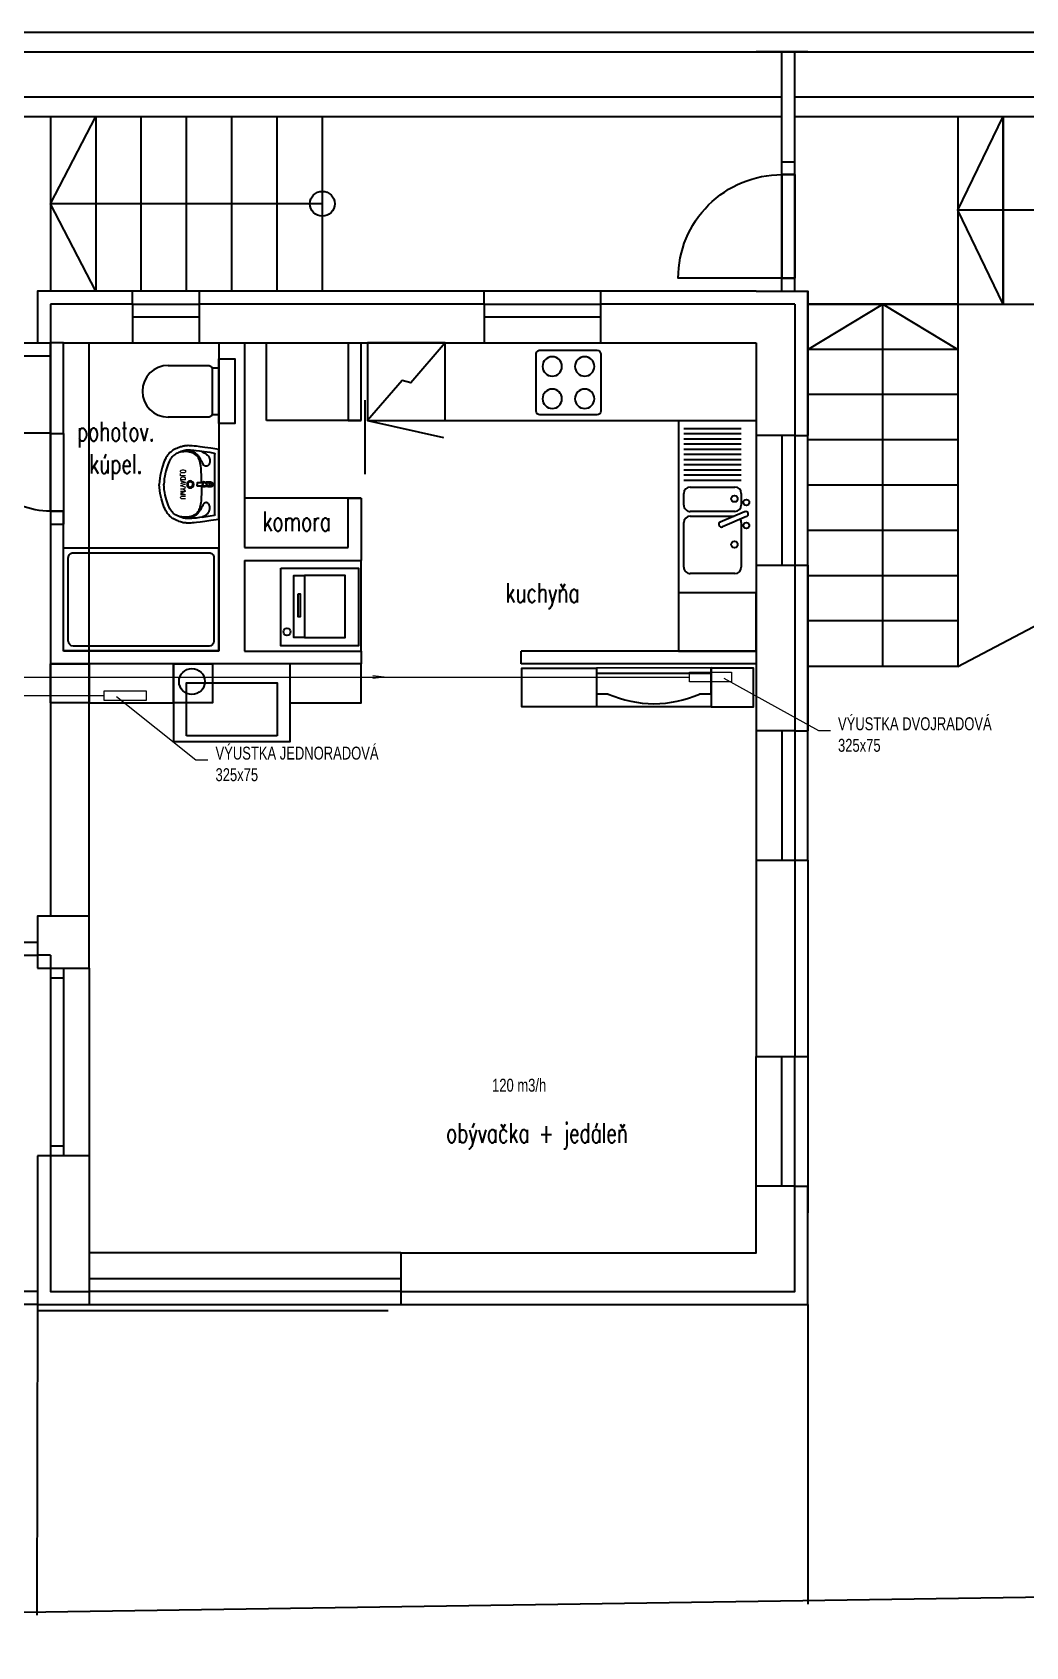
# Model space of a CAD drawing. Header units: millimetres. Extents: x 27513 to 142240, y 18031 to 47731.
# Drawn here: x 52146 to 59819, y 28863 to 41338 of the extents above; entities that cross this region are included whole.
import ezdxf
from ezdxf.enums import TextEntityAlignment as Align
from ezdxf.lldxf.tags import DXFTag

# ---------------------------------------------------------------- set-up
doc = ezdxf.new("R2010")
doc.units = ezdxf.units.MM
doc.header["$LTSCALE"] = 0.5
for name, color, linetype in [('DIM_100', 64, 'Continuous'), ('DVE_REZ', 1, 'Continuous'), ('KOTY', 2, 'Continuous'), ('MUR-POH', 64, 'Continuous'), ('MUR_POH', 64, 'Continuous'), ('MUR_REZ', 3, 'Continuous'), ('NAB_MOB', 1, 'Continuous'), ('NAB_ZAR', 14, 'Continuous'), ('SAN-POH', 151, 'Continuous'), ('SAN_POH', 151, 'Continuous')]:
    doc.layers.add(name, color=color, linetype=linetype)
for name, color, linetype, lineweight in [('KotyZdravotechnika', 4, 'Continuous', 9), ('Ventilacia_RA', 6, 'Continuous', 9), ('Ventilacia_SA', 3, 'Continuous', 9)]:
    doc.layers.add(name, color=color, linetype=linetype, lineweight=lineweight)
doc.styles.add('KOTY', font='ROMANS', dxfattribs={"width": 0.7})
doc.styles.add('SIMPLEX', font='SIMPLEX.SHX', dxfattribs={"width": 0.7})
doc.styles.add('TR-ELEC', font='TXT', dxfattribs={"width": 0.75, "height": 2})
tags = doc.linetypes.add('DASHED', pattern=[0.75, 0.5, -0.25]).pattern_tags.tags
tags[6:7] = [DXFTag(74, 4), DXFTag(75, 0), DXFTag(340, '0'), DXFTag(46, 1.0), DXFTag(50, 0.0), DXFTag(44, 0.0), DXFTag(45, 0.0)]
tags[4:5] = [DXFTag(74, 4), DXFTag(75, 0), DXFTag(340, '0'), DXFTag(46, 1.0), DXFTag(50, 0.0), DXFTag(44, 0.0), DXFTag(45, 0.0)]

# ---------------------------------------------------------------- blocks, each defined once
blk = doc.blocks.new('HFHF')
at = {"layer": 'NAB_MOB', "linetype": 'Continuous'}
for p, q in [((434855, -333061), (434855, -333501)), ((435325, -333031), (434885, -333031)), ((435355, -333501), (435355, -333061)), ((434885, -333531), (435325, -333531))]:
    blk.add_line(p, q, dxfattribs=at)
for centre in [(434980, -333156), (435230, -333156), (434980, -333406), (435230, -333406)]:
    blk.add_circle(centre, 75, dxfattribs=at)
for centre, start, end in [((434885, -333061), 90, 180), ((435325, -333061), 0, 90), ((434885, -333501), 180, 270), ((435325, -333501), 270, 0)]:
    blk.add_arc(centre, 30, start, end, dxfattribs=at)
blk = doc.blocks.new('chlad')
at = {"layer": 'SAN_POH', "ltscale": 0.01}
for points in [[(45165597, -2791741), (45166197, -2791741), (45166197, -2791141), (45165597, -2791141), (45165597, -2791741)], [(45165597, -2791141), (45165907, -2791408), (45165887, -2791475), (45166197, -2791741)], [(45166197, -2791742), (45166327, -2791156)]]:
    blk.add_lwpolyline(points, dxfattribs=at)
blk = doc.blocks.new('drez2')
at = {"layer": 'SAN_POH'}
for p, q in [((45170632, -2774436), (45170632, -2774436)), ((45170658, -2774447), (45170738, -2774634)), ((45169980, -2774488), (45169980, -2774932)), ((45170020, -2774488), (45170020, -2774932)), ((45170060, -2774488), (45170060, -2774932)), ((45170100, -2774488), (45170100, -2774932)), ((45170140, -2774488), (45170140, -2774932)), ((45170180, -2774488), (45170180, -2774932)), ((45170220, -2774488), (45170220, -2774932)), ((45170260, -2774488), (45170260, -2774932)), ((45170300, -2774488), (45170300, -2774932)), ((45170340, -2774488), (45170340, -2774932)), ((45170380, -2774488), (45170380, -2774932)), ((45170431, -2774882), (45170431, -2774538)), ((45170481, -2774488), (45170570, -2774488)), ((45170620, -2774538), (45170620, -2774882)), ((45170701, -2774650), (45170621, -2774462)), ((45170656, -2774882), (45170656, -2774543)), ((45170706, -2774488), (45171050, -2774488)), ((45171100, -2774538), (45171100, -2774882)), ((45170728, -2774661), (45170728, -2774661)), ((45170570, -2774932), (45170481, -2774932)), ((45171050, -2774932), (45170706, -2774932))]:
    blk.add_line(p, q, dxfattribs=at)
for centre, radius in [((45170550, -2774449), 22.6), ((45170728, -2774449), 22.6), ((45170522, -2774541), 24.6), ((45170875, -2774541), 24.6)]:
    blk.add_circle(centre, radius, dxfattribs=at)
for centre, radius, start, end in [((45170640, -2774454), 20, 113.0488, 203.0488), ((45170640, -2774454), 20, 23.0488, 113.0488), ((45170481, -2774538), 50, 90, 180), ((45170570, -2774538), 50, 0, 90), ((45170706, -2774538), 50, 90, 122.4903), ((45171050, -2774538), 50, 0, 90), ((45170720, -2774642), 20, 203.0488, 293.0488), ((45170720, -2774642), 20, 293.0488, 23.0488), ((45170481, -2774882), 50, 180, 270), ((45170570, -2774882), 50, 270, 0), ((45170706, -2774882), 50, 180, 270), ((45171050, -2774882), 50, 270, 0)]:
    blk.add_arc(centre, radius, start, end, dxfattribs=at)
blk = doc.blocks.new('UMY_V')
at = {"layer": 'SAN_POH'}
for p, q in [((45125005, -2781944), (45125023, -2781939)), ((45125023, -2781939), (45125042, -2781934)), ((45125042, -2781934), (45125061, -2781930)), ((45125061, -2781930), (45125082, -2781927)), ((45125082, -2781927), (45125103, -2781925)), ((45125103, -2781925), (45125126, -2781923)), ((45125146, -2781925), (45125123, -2781923)), ((45125167, -2781927), (45125146, -2781925)), ((45125188, -2781930), (45125167, -2781927)), ((45125207, -2781934), (45125188, -2781930)), ((45125226, -2781939), (45125207, -2781934)), ((45125244, -2781944), (45125226, -2781939)), ((45124867, -2782069), (45124869, -2782062)), ((45124869, -2782062), (45124871, -2782054)), ((45124871, -2782054), (45124874, -2782046)), ((45124874, -2782046), (45124878, -2782037)), ((45124878, -2782037), (45124882, -2782029)), ((45124882, -2782029), (45124886, -2782020)), ((45124886, -2782020), (45124890, -2782013)), ((45124890, -2782013), (45124895, -2782006)), ((45124895, -2782006), (45124900, -2781999)), ((45124900, -2781999), (45124906, -2781993)), ((45124906, -2781993), (45124912, -2781987)), ((45124912, -2781987), (45124919, -2781982)), ((45124919, -2781982), (45124927, -2781976)), ((45124927, -2781976), (45124937, -2781971)), ((45124937, -2781971), (45124948, -2781965)), ((45124948, -2781965), (45124960, -2781960)), ((45124960, -2781960), (45124974, -2781954)), ((45124974, -2781954), (45124989, -2781949)), ((45124989, -2781949), (45125005, -2781944)), ((45125260, -2781949), (45125244, -2781944)), ((45125275, -2781954), (45125260, -2781949)), ((45125289, -2781960), (45125275, -2781954)), ((45125301, -2781965), (45125289, -2781960)), ((45125312, -2781971), (45125301, -2781965)), ((45125322, -2781976), (45125312, -2781971)), ((45125330, -2781982), (45125322, -2781976)), ((45125337, -2781987), (45125330, -2781982)), ((45125343, -2781993), (45125337, -2781987)), ((45125349, -2781999), (45125343, -2781993)), ((45125354, -2782006), (45125349, -2781999)), ((45125359, -2782013), (45125354, -2782006)), ((45125363, -2782020), (45125359, -2782013)), ((45125367, -2782029), (45125363, -2782020)), ((45125371, -2782037), (45125367, -2782029)), ((45125375, -2782046), (45125371, -2782037)), ((45125378, -2782054), (45125375, -2782046)), ((45125380, -2782062), (45125378, -2782054)), ((45125382, -2782069), (45125380, -2782062)), ((45124860, -2782113), (45124861, -2782107)), ((45124861, -2782120), (45124860, -2782113)), ((45124861, -2782096), (45124862, -2782091)), ((45124861, -2782101), (45124861, -2782096)), ((45124861, -2782107), (45124861, -2782101)), ((45124861, -2782129), (45124861, -2782120)), ((45124862, -2782140), (45124861, -2782129)), ((45124862, -2782091), (45124863, -2782086)), ((45124863, -2782154), (45124862, -2782140)), ((45124863, -2782086), (45124864, -2782081)), ((45124865, -2782173), (45124863, -2782154)), ((45124864, -2782081), (45124865, -2782075)), ((45124865, -2782075), (45124867, -2782069)), ((45124868, -2782199), (45124865, -2782173)), ((45125381, -2782199), (45125385, -2782173)), ((45125384, -2782075), (45125382, -2782069)), ((45125385, -2782081), (45125384, -2782075)), ((45125386, -2782086), (45125385, -2782081)), ((45125385, -2782173), (45125386, -2782154)), ((45125387, -2782091), (45125386, -2782086)), ((45125386, -2782154), (45125387, -2782140)), ((45125388, -2782096), (45125387, -2782091)), ((45125387, -2782140), (45125388, -2782129)), ((45125388, -2782101), (45125388, -2782096)), ((45125388, -2782107), (45125388, -2782101)), ((45125389, -2782113), (45125388, -2782107)), ((45125388, -2782120), (45125389, -2782113)), ((45125388, -2782129), (45125388, -2782120)), ((45124872, -2782234), (45124868, -2782199)), ((45124879, -2782281), (45124872, -2782234)), ((45124885, -2782314), (45124879, -2782281)), ((45125364, -2782314), (45125370, -2782281)), ((45125370, -2782281), (45125377, -2782234)), ((45125377, -2782234), (45125381, -2782199)), ((45125395, -2782348), (45124855, -2782348)), ((45125359, -2782318), (45124890, -2782318))]:
    blk.add_line(p, q, dxfattribs=at)
for points in [[(45124855, -2782348), (45124845, -2782287), (45124838, -2782239), (45124833, -2782203), (45124830, -2782177), (45124828, -2782157), (45124827, -2782143), (45124826, -2782131), (45124826, -2782121), (45124825, -2782112), (45124826, -2782105), (45124826, -2782099), (45124827, -2782093), (45124827, -2782086), (45124828, -2782080), (45124829, -2782074), (45124831, -2782067), (45124833, -2782059), (45124835, -2782051), (45124838, -2782042), (45124842, -2782033), (45124846, -2782023), (45124850, -2782013), (45124855, -2782004), (45124861, -2781994), (45124867, -2781985), (45124874, -2781977), (45124881, -2781968), (45124889, -2781961), (45124899, -2781953), (45124909, -2781946), (45124920, -2781940), (45124933, -2781934), (45124946, -2781927), (45124961, -2781922), (45124978, -2781916), (45124995, -2781910), (45125014, -2781905), (45125034, -2781900), (45125055, -2781896), (45125077, -2781892), (45125100, -2781890), (45125125, -2781888)], [(45125395, -2782348), (45125404, -2782287), (45125411, -2782239), (45125416, -2782203), (45125419, -2782177), (45125421, -2782157), (45125422, -2782143), (45125423, -2782131), (45125423, -2782121), (45125424, -2782112), (45125423, -2782105), (45125423, -2782099), (45125422, -2782093), (45125422, -2782086), (45125421, -2782080), (45125420, -2782074), (45125418, -2782067), (45125416, -2782059), (45125414, -2782051), (45125411, -2782042), (45125407, -2782033), (45125403, -2782023), (45125399, -2782013), (45125394, -2782004), (45125388, -2781994), (45125382, -2781985), (45125375, -2781977), (45125368, -2781968), (45125360, -2781961), (45125350, -2781953), (45125340, -2781946), (45125329, -2781940), (45125316, -2781934), (45125303, -2781927), (45125288, -2781922), (45125271, -2781916), (45125254, -2781910), (45125235, -2781905), (45125215, -2781900), (45125194, -2781896), (45125172, -2781892), (45125149, -2781890), (45125125, -2781888)], [(45125111, -2782215), (45125104, -2782215), (45125084, -2782215), (45125065, -2782214), (45125047, -2782214), (45125029, -2782213), (45125013, -2782212), (45124998, -2782211), (45124983, -2782209), (45124970, -2782207), (45124958, -2782205), (45124947, -2782202), (45124936, -2782199), (45124927, -2782195), (45124919, -2782191), (45124912, -2782186), (45124906, -2782181), (45124900, -2782175), (45124895, -2782169), (45124890, -2782162), (45124886, -2782156), (45124883, -2782149), (45124880, -2782142), (45124877, -2782135), (45124875, -2782129), (45124874, -2782123), (45124872, -2782117), (45124872, -2782111), (45124871, -2782105), (45124871, -2782099), (45124871, -2782092), (45124871, -2782084), (45124872, -2782076), (45124872, -2782068), (45124873, -2782059), (45124873, -2782052), (45124874, -2782046)], [(45125138, -2782215), (45125145, -2782215), (45125165, -2782215), (45125184, -2782214), (45125202, -2782214), (45125220, -2782213), (45125236, -2782212), (45125252, -2782211), (45125266, -2782209), (45125279, -2782207), (45125291, -2782205), (45125302, -2782202), (45125313, -2782199), (45125322, -2782195), (45125330, -2782191), (45125337, -2782186), (45125343, -2782181), (45125349, -2782175), (45125354, -2782169), (45125359, -2782162), (45125363, -2782156), (45125366, -2782149), (45125369, -2782142), (45125372, -2782135), (45125374, -2782129), (45125375, -2782123), (45125377, -2782117), (45125377, -2782111), (45125378, -2782105), (45125378, -2782099), (45125378, -2782092), (45125378, -2782084), (45125377, -2782076), (45125377, -2782068), (45125376, -2782059), (45125376, -2782052), (45125375, -2782046)], [(45124915, -2782197), (45124915, -2782197), (45124907, -2782192), (45124900, -2782187), (45124894, -2782180), (45124888, -2782174), (45124884, -2782167), (45124879, -2782159), (45124876, -2782152), (45124872, -2782145), (45124870, -2782138), (45124868, -2782131), (45124866, -2782125), (45124865, -2782118), (45124864, -2782112), (45124863, -2782106), (45124863, -2782099), (45124863, -2782092), (45124863, -2782084), (45124863, -2782083)], [(45125110, -2782224), (45125110, -2782221), (45125110, -2782217), (45125111, -2782214), (45125111, -2782210), (45125111, -2782207), (45125111, -2782204), (45125111, -2782200), (45125111, -2782198), (45125111, -2782195), (45125111, -2782193), (45125111, -2782191), (45125111, -2782190), (45125111, -2782189), (45125112, -2782188), (45125112, -2782187), (45125112, -2782186), (45125112, -2782185), (45125112, -2782185), (45125112, -2782184), (45125112, -2782184), (45125113, -2782183), (45125113, -2782183), (45125113, -2782183), (45125113, -2782182), (45125114, -2782182), (45125114, -2782182), (45125115, -2782182), (45125116, -2782181), (45125116, -2782181), (45125118, -2782181), (45125120, -2782181), (45125122, -2782181), (45125125, -2782181)], [(45125139, -2782224), (45125139, -2782221), (45125139, -2782217), (45125138, -2782214), (45125138, -2782210), (45125138, -2782207), (45125138, -2782204), (45125138, -2782200), (45125138, -2782198), (45125138, -2782195), (45125138, -2782193), (45125138, -2782191), (45125138, -2782190), (45125138, -2782189), (45125138, -2782188), (45125137, -2782187), (45125137, -2782186), (45125137, -2782185), (45125137, -2782185), (45125137, -2782184), (45125137, -2782184), (45125136, -2782183), (45125136, -2782183), (45125136, -2782183), (45125136, -2782182), (45125135, -2782182), (45125135, -2782182), (45125134, -2782182), (45125134, -2782181), (45125133, -2782181), (45125131, -2782181), (45125129, -2782181), (45125127, -2782181), (45125125, -2782181)], [(45125334, -2782197), (45125334, -2782197), (45125342, -2782192), (45125349, -2782187), (45125355, -2782180), (45125361, -2782174), (45125365, -2782167), (45125370, -2782159), (45125374, -2782152), (45125377, -2782145), (45125379, -2782138), (45125382, -2782131), (45125383, -2782125), (45125384, -2782118), (45125385, -2782112), (45125386, -2782106), (45125386, -2782099), (45125386, -2782092), (45125386, -2782084), (45125386, -2782083)], [(45124870, -2782216), (45124872, -2782220), (45124878, -2782231), (45124883, -2782240), (45124887, -2782247), (45124892, -2782253), (45124896, -2782257), (45124899, -2782261), (45124903, -2782265), (45124907, -2782268), (45124911, -2782270), (45124915, -2782273), (45124919, -2782274), (45124923, -2782276), (45124928, -2782277), (45124932, -2782278), (45124936, -2782278), (45124941, -2782279), (45124945, -2782278), (45124950, -2782278), (45124954, -2782278), (45124958, -2782277), (45124962, -2782276), (45124966, -2782274), (45124970, -2782273), (45124973, -2782271), (45124976, -2782268), (45124978, -2782266), (45124980, -2782263), (45124982, -2782261), (45124983, -2782258), (45124983, -2782255), (45124984, -2782252), (45124984, -2782249), (45124983, -2782246), (45124983, -2782244), (45124982, -2782241), (45124980, -2782238), (45124979, -2782236), (45124977, -2782233), (45124974, -2782231), (45124971, -2782229), (45124967, -2782226), (45124963, -2782224), (45124957, -2782221), (45124950, -2782217), (45124941, -2782213), (45124929, -2782206), (45124915, -2782197)], [(45125110, -2782285), (45125110, -2782284), (45125110, -2782282), (45125110, -2782281), (45125110, -2782280), (45125110, -2782279), (45125110, -2782278), (45125110, -2782277), (45125111, -2782276), (45125111, -2782275), (45125111, -2782274), (45125111, -2782273), (45125112, -2782272), (45125112, -2782271), (45125112, -2782270), (45125112, -2782270), (45125112, -2782269), (45125112, -2782268), (45125112, -2782268), (45125113, -2782267), (45125113, -2782266), (45125113, -2782266), (45125113, -2782265), (45125113, -2782264), (45125113, -2782263), (45125113, -2782263), (45125113, -2782262), (45125113, -2782261), (45125112, -2782260), (45125112, -2782259), (45125112, -2782258), (45125112, -2782257), (45125112, -2782255), (45125111, -2782254), (45125111, -2782252), (45125110, -2782250), (45125110, -2782248), (45125109, -2782246), (45125109, -2782244), (45125108, -2782241), (45125107, -2782239), (45125107, -2782237), (45125106, -2782235), (45125106, -2782233), (45125106, -2782232), (45125106, -2782231), (45125105, -2782230), (45125105, -2782229), (45125105, -2782228), (45125106, -2782228), (45125106, -2782227), (45125106, -2782227), (45125106, -2782226), (45125107, -2782226), (45125108, -2782225), (45125109, -2782225), (45125111, -2782224), (45125113, -2782224), (45125116, -2782223), (45125119, -2782223), (45125125, -2782223)], [(45125106, -2782287), (45125106, -2782285), (45125106, -2782283), (45125106, -2782281), (45125107, -2782279), (45125107, -2782278), (45125107, -2782277), (45125107, -2782276), (45125107, -2782275), (45125107, -2782274), (45125107, -2782273), (45125107, -2782272), (45125107, -2782271), (45125107, -2782269), (45125107, -2782268), (45125107, -2782266), (45125108, -2782265), (45125108, -2782264), (45125108, -2782262), (45125108, -2782261), (45125108, -2782259), (45125108, -2782257), (45125108, -2782256), (45125108, -2782254), (45125108, -2782252), (45125109, -2782249), (45125109, -2782247), (45125109, -2782244)], [(45125125, -2782255), (45125124, -2782255), (45125123, -2782255), (45125123, -2782255), (45125122, -2782255), (45125122, -2782255), (45125121, -2782255), (45125121, -2782255), (45125121, -2782255), (45125120, -2782255), (45125120, -2782254), (45125119, -2782254), (45125119, -2782254), (45125118, -2782253), (45125118, -2782253), (45125117, -2782253), (45125117, -2782252), (45125117, -2782252), (45125116, -2782251), (45125116, -2782250), (45125115, -2782250), (45125115, -2782249), (45125115, -2782248), (45125114, -2782247), (45125114, -2782246), (45125113, -2782245), (45125113, -2782244), (45125113, -2782243), (45125112, -2782242), (45125112, -2782242), (45125112, -2782241), (45125112, -2782240), (45125111, -2782239), (45125111, -2782238), (45125111, -2782237), (45125111, -2782237), (45125111, -2782236), (45125111, -2782235), (45125111, -2782234), (45125110, -2782233), (45125110, -2782233), (45125110, -2782232), (45125110, -2782231), (45125111, -2782231), (45125111, -2782230), (45125111, -2782230), (45125111, -2782230), (45125111, -2782229), (45125112, -2782229), (45125113, -2782229), (45125113, -2782228), (45125114, -2782228), (45125115, -2782227), (45125116, -2782227), (45125117, -2782227), (45125119, -2782226), (45125120, -2782226), (45125121, -2782226), (45125122, -2782226), (45125123, -2782226), (45125125, -2782225)], [(45125140, -2782285), (45125139, -2782284), (45125139, -2782282), (45125139, -2782281), (45125139, -2782280), (45125139, -2782279), (45125139, -2782278), (45125139, -2782277), (45125138, -2782276), (45125138, -2782275), (45125138, -2782274), (45125138, -2782273), (45125138, -2782272), (45125137, -2782271), (45125137, -2782270), (45125137, -2782270), (45125137, -2782269), (45125137, -2782268), (45125137, -2782268), (45125136, -2782267), (45125136, -2782266), (45125136, -2782266), (45125136, -2782265), (45125136, -2782264), (45125136, -2782263), (45125136, -2782263), (45125136, -2782262), (45125136, -2782261), (45125137, -2782260), (45125137, -2782259), (45125137, -2782258), (45125137, -2782257), (45125137, -2782255), (45125138, -2782254), (45125138, -2782252), (45125139, -2782250), (45125139, -2782248), (45125140, -2782246), (45125140, -2782244), (45125141, -2782241), (45125142, -2782239), (45125142, -2782237), (45125143, -2782235), (45125143, -2782233), (45125143, -2782232), (45125144, -2782231), (45125144, -2782230), (45125144, -2782229), (45125144, -2782228), (45125143, -2782228), (45125143, -2782227), (45125143, -2782227), (45125143, -2782226), (45125142, -2782226), (45125141, -2782225), (45125140, -2782225), (45125138, -2782224), (45125136, -2782224), (45125133, -2782223), (45125130, -2782223), (45125125, -2782223)], [(45125125, -2782255), (45125125, -2782255), (45125126, -2782255), (45125126, -2782255), (45125127, -2782255), (45125127, -2782255), (45125128, -2782255), (45125128, -2782255), (45125128, -2782255), (45125129, -2782255), (45125129, -2782254), (45125130, -2782254), (45125130, -2782254), (45125131, -2782253), (45125131, -2782253), (45125132, -2782253), (45125132, -2782252), (45125132, -2782252), (45125133, -2782251), (45125133, -2782250), (45125134, -2782250), (45125134, -2782249), (45125135, -2782248), (45125135, -2782247), (45125135, -2782246), (45125136, -2782245), (45125136, -2782244), (45125136, -2782243), (45125137, -2782242), (45125137, -2782242), (45125137, -2782241), (45125137, -2782240), (45125138, -2782239), (45125138, -2782238), (45125138, -2782237), (45125138, -2782237), (45125138, -2782236), (45125138, -2782235), (45125139, -2782234), (45125139, -2782233), (45125139, -2782233), (45125139, -2782232), (45125139, -2782231), (45125139, -2782231), (45125138, -2782230), (45125138, -2782230), (45125138, -2782230), (45125138, -2782229), (45125137, -2782229), (45125136, -2782229), (45125136, -2782228), (45125135, -2782228), (45125134, -2782227), (45125133, -2782227), (45125132, -2782227), (45125130, -2782226), (45125129, -2782226), (45125128, -2782226), (45125127, -2782226), (45125126, -2782226), (45125125, -2782225)], [(45125143, -2782287), (45125143, -2782285), (45125143, -2782283), (45125143, -2782281), (45125142, -2782279), (45125142, -2782278), (45125142, -2782277), (45125142, -2782276), (45125142, -2782275), (45125142, -2782274), (45125142, -2782273), (45125142, -2782272), (45125142, -2782271), (45125142, -2782269), (45125142, -2782268), (45125142, -2782266), (45125142, -2782265), (45125141, -2782264), (45125141, -2782262), (45125141, -2782261), (45125141, -2782259), (45125141, -2782257), (45125141, -2782256), (45125141, -2782254), (45125141, -2782252), (45125140, -2782249), (45125140, -2782247), (45125140, -2782244)], [(45125379, -2782216), (45125377, -2782220), (45125371, -2782231), (45125366, -2782240), (45125362, -2782247), (45125358, -2782253), (45125354, -2782257), (45125350, -2782261), (45125346, -2782265), (45125342, -2782268), (45125338, -2782270), (45125334, -2782273), (45125330, -2782274), (45125326, -2782276), (45125321, -2782277), (45125317, -2782278), (45125313, -2782278), (45125308, -2782279), (45125304, -2782278), (45125299, -2782278), (45125295, -2782278), (45125291, -2782277), (45125287, -2782276), (45125283, -2782274), (45125279, -2782273), (45125276, -2782271), (45125273, -2782268), (45125271, -2782266), (45125269, -2782263), (45125267, -2782261), (45125266, -2782258), (45125266, -2782255), (45125265, -2782252), (45125265, -2782249), (45125266, -2782246), (45125266, -2782244), (45125267, -2782241), (45125269, -2782238), (45125270, -2782236), (45125272, -2782233), (45125275, -2782231), (45125278, -2782229), (45125282, -2782226), (45125286, -2782224), (45125292, -2782221), (45125299, -2782217), (45125309, -2782213), (45125320, -2782206), (45125334, -2782197)]]:
    blk.add_lwpolyline(points, dxfattribs=at)
for points in [[(45125106, -2782287, 0.1065), (45125108, -2782293, 0.101456), (45125112, -2782299, 0.095052), (45125117, -2782302, 0.090971), (45125125, -2782304, 0.090971), (45125132, -2782302, 0.095052), (45125137, -2782299, 0.101456), (45125141, -2782293, 0.1065), (45125143, -2782287, 0.1065)], [(45125112, -2782267, -0.001391), (45125112, -2782267, -0.019339), (45125113, -2782266, -0.090971)], [(45125136, -2782266, -0.019339), (45125137, -2782267, -0.001391), (45125137, -2782267, -0.1065)]]:
    blk.add_lwpolyline(points, format="xyb", dxfattribs=at)
for centre, radius in [((45125125, -2782128), 27), ((45125125, -2782128), 20), ((45125125, -2782286), 13.8), ((45125125, -2782286), 10.3), ((45125125, -2782286), 10)]:
    blk.add_circle(centre, radius, dxfattribs=at)
for centre, radius, start, end in [((45124890, -2782313), 5, 188.8682, 270), ((45125125, -2782286), 15, 125.3094, 54.6906), ((45125359, -2782313), 5, 270, 351.1318)]:
    blk.add_arc(centre, radius, start, end, dxfattribs=at)
at = {"layer": 'SAN_POH', "style": 'KOTY', "width": 0.7}
for tag, p in [('KOD', (45125125, -2782072)), ('TYP', (45125125, -2782015))]:
    blk.add_attdef(tag, text='', height=40, rotation=180, dxfattribs=at).set_placement(p, align=Align.MIDDLE_CENTER)

msp = doc.modelspace()

# ---------------------------------------------------------------- linework, layer by layer
at = {"layer": 'DVE_REZ', "color": 8, "linetype": 'ByBlock'}
msp.add_line((57935, 39438), (58035, 39438), dxfattribs=at)
for points in [[(57935, 40338), (58035, 40338)], [(57935, 40238), (57935, 40338)], [(57935, 40338), (58035, 40338)], [(57935, 40238), (57935, 40338)], [(58035, 40238), (58035, 40338)], [(58035, 40238), (58035, 40338)], [(58035, 40238), (58035, 40295)], [(58035, 40238), (58035, 40295)], [(57935, 40238), (58035, 40238)], [(57935, 39438), (57935, 40238)], [(58035, 40238), (57935, 40238)], [(57935, 40238), (58035, 40238)], [(57935, 40238), (57935, 39438)], [(57935, 40238), (58035, 40238)], [(57935, 39438), (57935, 40238)], [(58035, 40238), (57935, 40238)], [(57935, 40238), (58035, 40238)], [(57935, 40238), (57935, 39438)], [(58035, 40238), (58035, 39438)], [(58035, 39438), (58035, 40238)], [(58035, 40238), (58035, 39438)], [(58035, 39438), (58035, 40238)], [(57935, 39438), (58035, 39438)], [(58035, 39438), (57935, 39438)], [(57935, 39438), (58035, 39438)]]:
    msp.add_lwpolyline(points, dxfattribs=at)
for points in [[(57935, 39438), (57135, 39438, -0.414214), (57935, 40238)], [(57935, 39438), (57135, 39438, -0.414214), (57935, 40238)], [(52286, 38239), (51686, 38239, 0.414214), (52286, 37639)]]:
    msp.add_lwpolyline(points, format="xyb", dxfattribs=at)
at = {"layer": 'KOTY', "color": 8, "flags": 128}
for points in [[(54066, 37198), (54666, 37198), (54666, 36598), (54066, 36598)], [(54248, 37140), (54248, 36662), (54166, 36662), (54166, 37140)], [(54248, 37140), (54248, 36662), (54563, 36662), (54563, 37140)], [(54197, 36996), (54197, 36823), (54217, 36823), (54217, 36996)]]:
    msp.add_lwpolyline(points, close=True, dxfattribs=at)
msp.add_lwpolyline([(54686, 36557), (54686, 37257)], dxfattribs=at)
at = {"layer": 'KOTY', "color": 8}
msp.add_circle((54113, 36705), 27.6, dxfattribs=at)
at = {"layer": 'KotyZdravotechnika'}
for points in [[(57487, 36348), (58218, 35944), (58310, 35944)], [(52797, 36205), (53410, 35716), (53502, 35716)]]:
    msp.add_lwpolyline(points, dxfattribs=at)
at = {"layer": 'MUR-POH', "color": 8}
for points in [[(40043, 40838), (57936, 40838)], [(58035, 40838), (61393, 40838)], [(40043, 40688), (57936, 40688)], [(52636, 39338), (52286, 40013), (52636, 40688)], [(52286, 40688), (52286, 39338)], [(52636, 40688), (52636, 39338)], [(52985, 40688), (52985, 39338)], [(53335, 40688), (53335, 39338)], [(53685, 40688), (53685, 39338)], [(54035, 40688), (54035, 39338)], [(54386, 40688), (54386, 39338)], [(58035, 40688), (61394, 40688)], [(58035, 40688), (61393, 40688)], [(59644, 39238), (59294, 39963), (59644, 40688)], [(59294, 40688), (59294, 39238)], [(59643, 40688), (59643, 39238)], [(59644, 40688), (59644, 39238)], [(54386, 40013), (52286, 40013)], [(61394, 39963), (59294, 39963)], [(58136, 38888), (58715, 39238), (59294, 38888)], [(59294, 39238), (58136, 39238)], [(58136, 39238), (61394, 39238)], [(58715, 36435), (58715, 39238)], [(59294, 36438), (60459, 37051), (61166, 38125), (61393, 39238)], [(59294, 39238), (59294, 36437)], [(52286, 38238), (52286, 38938)], [(59294, 38888), (58136, 38888)], [(59294, 38539), (58136, 38539)], [(52286, 38238), (52386, 38238)], [(59294, 38189), (58136, 38189)], [(59294, 37839), (58136, 37839)], [(52286, 37638), (52386, 37638)], [(59294, 37489), (58136, 37489)], [(59294, 37138), (58136, 37138)], [(59294, 36789), (58136, 36789)], [(59294, 36438), (58136, 36438)], [(59294, 36437), (58136, 36437)], [(52186, 31461), (54894, 31461)], [(58136, 31507), (58136, 29192)]]:
    msp.add_lwpolyline(points, dxfattribs=at)
msp.add_circle((54386, 40013), 95.8, dxfattribs=at)
at = {"layer": 'MUR_POH', "color": 8}
for p, q in [((57935, 39338), (58035, 39338)), ((58136, 38221), (58136, 39338)), ((58136, 38221), (58136, 39338)), ((58136, 35941), (58136, 37221)), ((58136, 35941), (58136, 37221)), ((58136, 34941), (58136, 33423)), ((58136, 34941), (58136, 33423)), ((52186, 34107), (52286, 34107)), ((52186, 32657), (52186, 31507))]:
    msp.add_line(p, q, dxfattribs=at)
at = {"layer": 'MUR_POH', "color": 8, "flags": 128}
for points in [[(52921, 39338), (52186, 39338), (52186, 38938)], [(53436, 39338), (52921, 39338)], [(52921, 39238), (52921, 39338)], [(53436, 39238), (53436, 39338)], [(53436, 39238), (53436, 39338)], [(55636, 39338), (53436, 39338)], [(55636, 39238), (55636, 39338)], [(56536, 39338), (55636, 39338)], [(57736, 39338), (56536, 39338)], [(56536, 39238), (56536, 39338)], [(56536, 39238), (56536, 39338)], [(57736, 39338), (57736, 39338), (58136, 39338), (58136, 39238)], [(57736, 39338), (57736, 39338), (58136, 39338), (58136, 39238)], [(58136, 39338), (58136, 39338)], [(58136, 39338), (58136, 38221)], [(58136, 39338), (58136, 39338)], [(58136, 39338), (58136, 38221)], [(52921, 38938), (53436, 38938)], [(55636, 38938), (56536, 38938)], [(57736, 38221), (57736, 37221)], [(57936, 38221), (57936, 37221)], [(58036, 38221), (58136, 38221)], [(58036, 38221), (58036, 37221)], [(58036, 38221), (58136, 38221)], [(58136, 37221), (58136, 38221)], [(58136, 37221), (58136, 38221)], [(58036, 37221), (58136, 37221)], [(58036, 37221), (58136, 37221)], [(58136, 37221), (58136, 35941)], [(58136, 37221), (58136, 35941)], [(52286, 37082), (52286, 37082)], [(52286, 36782), (52286, 36782)], [(57736, 35941), (57736, 34941)], [(57936, 35941), (57936, 34941)], [(58036, 35941), (58136, 35941)], [(58036, 35941), (58036, 34941)], [(58036, 35941), (58136, 35941)], [(58136, 34941), (58136, 35941)], [(58136, 34941), (58136, 35941)], [(58036, 34941), (58136, 34941)], [(58036, 34941), (58136, 34941)], [(58136, 34941), (58136, 33423)], [(58136, 34941), (58136, 33423)], [(52186, 34207), (52186, 34107)], [(52586, 34107), (52586, 32657)], [(57736, 32423), (57736, 33423)], [(57936, 32423), (57936, 33423)], [(58036, 33423), (58136, 33423)], [(58036, 32423), (58036, 33423)], [(58036, 33423), (58136, 33423)], [(58136, 33423), (58136, 32423)], [(58136, 33423), (58136, 32423)], [(52286, 32657), (52186, 32657)], [(54993, 31507), (58136, 31507), (58136, 32423)], [(58036, 32423), (58136, 32423), (58136, 32423)], [(58036, 32423), (58136, 32423), (58136, 32423)], [(58136, 32423), (58136, 32217)], [(54993, 31907), (52586, 31907)], [(54993, 31707), (52586, 31707)], [(54993, 31607), (52586, 31607)], [(52186, 31507), (52586, 31507)], [(52586, 31507), (54993, 31507)]]:
    msp.add_lwpolyline(points, dxfattribs=at)
at = {"layer": 'MUR_POH', "color": 8, "linetype": 'DASHED', "ltscale": 250, "flags": 128}
for points in [[(52289, 34507), (52289, 38938)], [(52586, 34507), (52586, 38938)], [(53337, 35902), (53337, 36311), (54037, 36311), (54037, 35902)], [(54037, 35902), (53337, 35902)]]:
    msp.add_lwpolyline(points, dxfattribs=at)
msp.add_lwpolyline([(53586, 38814), (53711, 38814), (53711, 38314), (53586, 38314)], close=True, dxfattribs=at)
at = {"layer": 'MUR_POH', "color": 8}
msp.add_lwpolyline([(52186, 31507), (52180, 29107)], dxfattribs=at)
at = {"layer": 'MUR_REZ', "color": 8}
for p, q in [((52286, 39238), (52286, 39238)), ((52286, 39238), (52286, 38238)), ((52921, 39238), (52286, 39238)), ((55636, 39238), (53436, 39238)), ((58036, 39238), (56536, 39238)), ((57736, 38938), (57736, 38221)), ((57736, 38938), (57736, 38938)), ((52386, 37638), (52286, 37638)), ((52386, 36559), (52386, 37638)), ((52286, 37407), (52286, 36457)), ((53586, 36559), (52386, 36559)), ((52586, 34107), (52586, 34507)), ((52286, 34207), (52286, 34107))]:
    msp.add_line(p, q, dxfattribs=at)
at = {"layer": 'MUR_REZ', "color": 8, "flags": 128}
for points in [[(62740, 29287), (34535, 28864), (33714, 28863), (33714, 41338), (33714, 41338), (62740, 41338), (62740, 29287)], [(58136, 41188), (57736, 41188)], [(58136, 41188), (57736, 41188)], [(52921, 39238), (52921, 38938)], [(53436, 38938), (53436, 39238)], [(55636, 39238), (55636, 38938)], [(56536, 38938), (56536, 39238)], [(58036, 39238), (58036, 38221)], [(52286, 38238), (52386, 38238), (52386, 38938), (52921, 38938)], [(53436, 38938), (55636, 38938)], [(53586, 38938), (53586, 36557)], [(53786, 38938), (53786, 37357)], [(54586, 38938), (54586, 38338)], [(54686, 38338), (54686, 38938)], [(54686, 38938), (54686, 38938), (55636, 38938)], [(56536, 38938), (57736, 38938)], [(56536, 38938), (57101, 38938)], [(53586, 38853), (53586, 36557)], [(54586, 38338), (54686, 38338)], [(54686, 38338), (54586, 38338)], [(58036, 38221), (57736, 38221)], [(54586, 37738), (54686, 37738)], [(54586, 37357), (54586, 37738), (54686, 37738)], [(54686, 37738), (54686, 37257)], [(52286, 37638), (52286, 36457)], [(53786, 37357), (54586, 37357)], [(53786, 37257), (54686, 37257)], [(53786, 37257), (53786, 36557)], [(57736, 37221), (57736, 35941)], [(57736, 37221), (58036, 37221)], [(58036, 37221), (58036, 35941)], [(53786, 36557), (54686, 36557)], [(54686, 36557), (54686, 36457)], [(55921, 36457), (55921, 36557)], [(57736, 36557), (55921, 36557)], [(54686, 36457), (52286, 36457)], [(57736, 36457), (55921, 36457)], [(58036, 35941), (57736, 35941)], [(57736, 34941), (58036, 34941)], [(57736, 34941), (57736, 33423)], [(58036, 34941), (58036, 33423)], [(52586, 34507), (52186, 34507), (52186, 34207)], [(52286, 34207), (52186, 34207)], [(52286, 34107), (52586, 34107)], [(57736, 33423), (58036, 33423)], [(52286, 32657), (52286, 31607), (52586, 31607)], [(52586, 32657), (52286, 32657)], [(52586, 32657), (52586, 31907)], [(54993, 31907), (57736, 31907), (57736, 32423)], [(54993, 31607), (58036, 31607), (58036, 32423)], [(58036, 32423), (57736, 32423)], [(52586, 31907), (52586, 31507)], [(54993, 31907), (54993, 31507)]]:
    msp.add_lwpolyline(points, dxfattribs=at)
at = {"layer": 'MUR_REZ', "color": 8}
for points in [[(33714, 41188), (61393, 41188)], [(52386, 38938), (52286, 38938)], [(52186, 31507), (46536, 31507), (46536, 34107)]]:
    msp.add_lwpolyline(points, dxfattribs=at)
at = {"layer": 'MUR_REZ', "color": 8, "flags": 128}
for points in [[(52286, 36157), (52286, 36457), (52586, 36457), (52586, 36157)], [(53237, 36157), (53237, 36457), (53537, 36457), (53537, 36157)]]:
    msp.add_lwpolyline(points, close=True, dxfattribs=at)
at = {"layer": 'NAB_ZAR', "color": 8, "flags": 128}
for points in [[(57935, 40338), (57936, 41188)], [(58035, 40338), (58035, 41188)], [(57935, 39338), (57935, 39438)], [(58035, 39338), (58035, 39438)], [(51786, 38938), (52286, 38938)], [(53956, 38338), (53956, 38938)], [(51786, 38838), (52286, 38838)], [(54713, 38496), (54713, 37924)], [(54686, 38338), (53956, 38338)], [(54786, 38338), (57736, 38338)], [(54786, 38338), (57136, 38338), (57136, 36557)], [(52286, 37638), (52286, 38238)], [(52286, 38238), (52386, 38238)], [(52386, 38238), (52386, 37638)], [(54686, 37738), (53786, 37738)], [(52286, 37638), (52386, 37638)], [(52386, 37638), (52386, 37538)], [(52286, 37538), (52386, 37538)], [(53237, 36457), (53237, 35857), (54137, 35857), (54137, 36457)], [(54137, 36157), (54686, 36157), (54686, 36457)], [(57299, 36225), (57389, 36225), (57389, 36426), (56504, 36425), (56504, 36225)], [(57389, 36384), (56504, 36384)], [(56504, 36225), (56594, 36225)], [(52586, 36157), (53237, 36157)], [(57389, 36125), (56504, 36125)], [(51186, 34307), (52186, 34307)], [(51186, 34207), (52186, 34207)], [(52286, 34107), (52286, 32657)], [(52386, 34107), (52386, 32657)], [(52286, 34032), (52386, 34032)], [(52386, 32732), (52286, 32732)]]:
    msp.add_lwpolyline(points, dxfattribs=at)
for points in [[(56504, 36425), (56504, 36125), (55927, 36125), (55927, 36425)], [(57389, 36425), (57389, 36125), (57716, 36125), (57716, 36425)]]:
    msp.add_lwpolyline(points, close=True, dxfattribs=at)
at = {"layer": 'NAB_ZAR', "color": 8}
msp.add_circle((53379, 36321), 100, dxfattribs=at)
msp.add_arc((56947, 37022), 872, 246.1596, 293.8404, dxfattribs=at)
at = {"layer": 'SAN-POH'}
for p, q in [((52386, 37354), (53586, 37354)), ((52386, 36557), (52386, 37354)), ((52462, 37316), (53511, 37316)), ((53586, 36557), (53586, 37354)), ((52424, 36633), (52424, 37279)), ((53549, 37279), (53549, 36633)), ((53586, 36557), (52386, 36557)), ((53511, 36595), (52462, 36595))]:
    msp.add_line(p, q, dxfattribs=at)
at = {"layer": 'SAN-POH', "color": 8}
for points in [[(52921, 39238), (53436, 39238)], [(55636, 39238), (56536, 39238)], [(52921, 39138), (53436, 39138)], [(55636, 39138), (56536, 39138)]]:
    msp.add_lwpolyline(points, dxfattribs=at)
at = {"layer": 'SAN-POH'}
msp.add_lwpolyline([(53196, 38764), (53506, 38764, -0.414214), (53536, 38734), (53536, 38394, -0.414214), (53506, 38364), (53196, 38364)], format="xyb", dxfattribs=at)
for points in [[(53535, 38744), (53586, 38744)], [(53586, 38734), (53586, 38394)], [(53535, 38384), (53586, 38384)]]:
    msp.add_lwpolyline(points, dxfattribs=at)
at = {"layer": 'SAN-POH', "flags": 128}
msp.add_lwpolyline([(57136, 37007), (57136, 36557), (57736, 36557), (57736, 37007)], close=True, dxfattribs=at)
at = {"layer": 'SAN-POH', "color": 8, "flags": 128}
for points in [[(52186, 31607), (49236, 31607)], [(52186, 31507), (46836, 31507)]]:
    msp.add_lwpolyline(points, dxfattribs=at)
at = {"layer": 'SAN-POH'}
msp.add_arc((53196, 38564), 200, 90, 270, dxfattribs=at)
at = {"layer": 'SAN-POH', "extrusion": (0, 0, -1)}
for centre, major_axis, start_param, end_param in [((52462, 37279), (-0.2, 37.8), 4.717923, 6.28872), ((53511, 37279), (-0.2, -37.8), 3.136058, 4.706855), ((52462, 36633), (-0.1, -37.8), 6.28003, 7.850826), ((53511, 36633), (-0.5, -37.8), 4.699722, 6.270518)]:
    msp.add_ellipse(centre, major_axis=major_axis, ratio=1, start_param=start_param, end_param=end_param, dxfattribs=at)
at = {"layer": 'Ventilacia_RA'}
msp.add_lwpolyline([(47912, 36301), (47960, 36212), (52701, 36212)], dxfattribs=at)
msp.add_lwpolyline([(52701, 36175), (52701, 36250), (53026, 36250), (53026, 36175)], close=True, dxfattribs=at)
at = {"layer": 'Ventilacia_SA'}
for q in [(54777, 36366), (54777, 36345)]:
    msp.add_line((54863, 36356), q, dxfattribs=at)
msp.add_lwpolyline([(47652, 36356), (57221, 36356)], dxfattribs=at)
msp.add_lwpolyline([(57221, 36318), (57221, 36393), (57546, 36393), (57546, 36318)], close=True, dxfattribs=at)

# ---------------------------------------------------------------- block references
at = {"layer": 'KOTY', "color": 8, "rotation": 270}
for name, p in [('chlad', (2846477, 45204535)), ('drez2', (2832110, 45208255))]:
    msp.add_blockref(name, p, dxfattribs=at)
at = {"layer": 'KOTY', "color": 8, "xscale": -1, "rotation": 270}
msp.add_blockref('HFHF', (389568, -396474), dxfattribs=at)
msp.add_blockref('HFHF', (389568, -396474), dxfattribs=at)
at = {"layer": 'SAN_POH'}
ref = msp.add_blockref('UMY_V', (-2728789, 45162967), dxfattribs=dict(at, xscale=-1, rotation=90.00003457783527))
ref.add_attrib('KOD', 'UMYVADLO', dxfattribs={"height": 40, "rotation": 270, "style": 'KOTY', "text_generation_flag": 2, "width": 0.7}).set_placement((53310, 37844), align=Align.MIDDLE_CENTER)

# ---------------------------------------------------------------- texts
at = {"layer": 'DIM_100', "color": 1, "char_height": 150, "attachment_point": 5, "style": 'SIMPLEX'}
for s, insert, width in [('{pohotov. kúpel.}', (52791, 38104), 709.84), ('{kuchyňa}', (56086, 36982), 850.16)]:
    msp.add_mtext(s, dxfattribs=dict(at, insert=insert, width=width))
for s, insert in [('{komora}', (54188, 37559)), ('{obývačka + jedáleň}', (56044, 32808))]:
    msp.add_mtext(s, dxfattribs=dict(at, insert=insert))
at = {"layer": 'KotyZdravotechnika', "char_height": 100, "width": 1570.89, "attachment_point": 1, "style": 'TR-ELEC'}
for s, insert in [('{VÝUSTKA DVOJRADOVÁ\\P325x75}', (58369, 36045)), ('{VÝUSTKA JEDNORADOVÁ\\P325x75}', (53561, 35818)), ('{120 m3/h}', (55697, 33252))]:
    msp.add_mtext(s, dxfattribs=dict(at, insert=insert))

doc.saveas('drawing.dxf')
